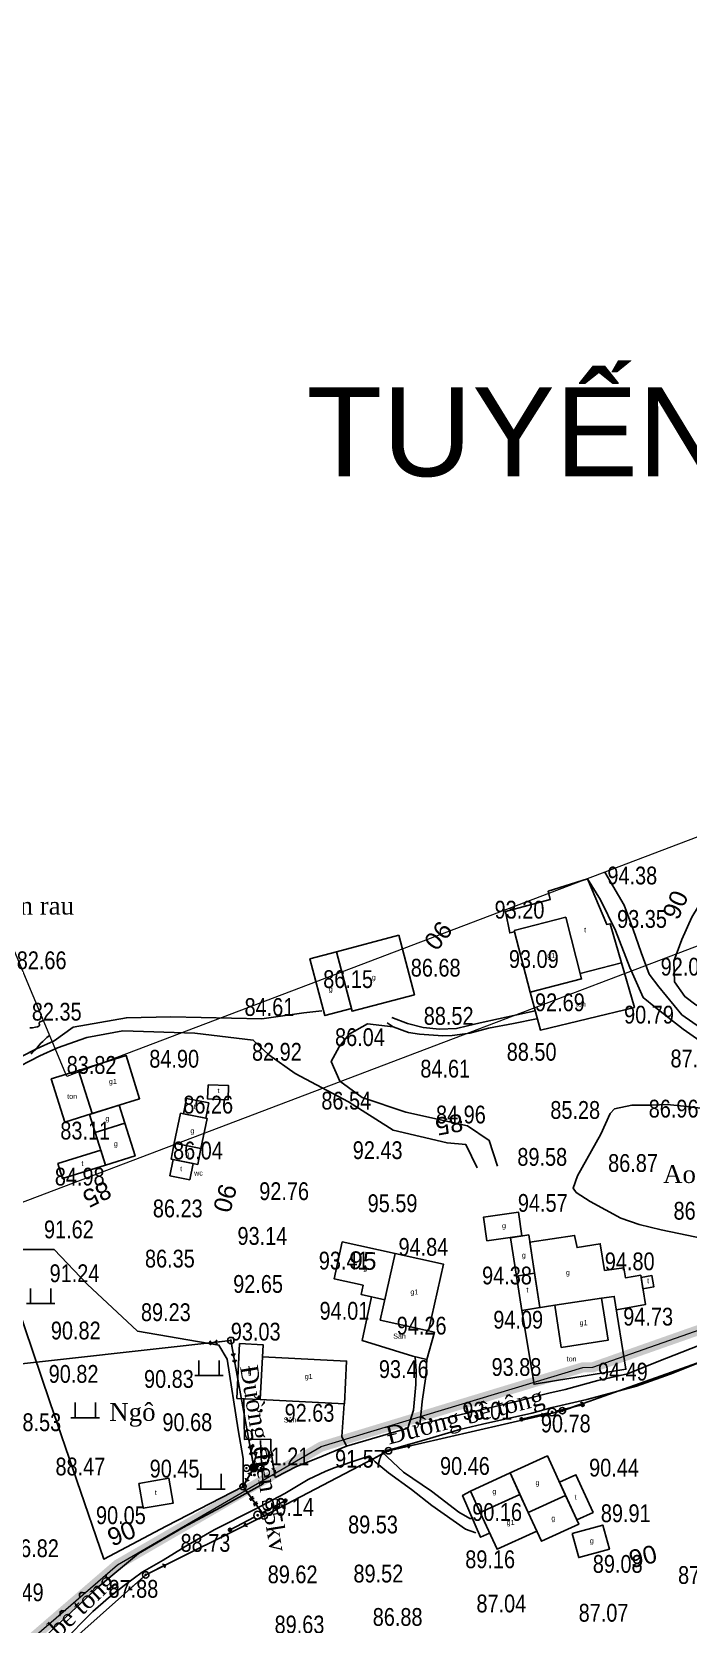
# Model space of a CAD drawing. Header units: metres. Extents: x 429565 to 431255, y 2472510 to 2473324.
# Drawn here: x 430120.7 to 430249.8, y 2472833.3 to 2473146.4 of the extents above; entities that cross this region are included whole.
import ezdxf
from ezdxf.enums import TextEntityAlignment as Align

# ---------------------------------------------------------------- set-up
doc = ezdxf.new("R2010")
doc.units = ezdxf.units.M
doc.set_wipeout_variables(frame=1)
doc.layers.get('0').update_dxf_attribs({"color": 50})
for name, color, linetype in [('BV_Ten_Chugiai', 7, 'Continuous'), ('cdct', 7, 'Continuous'), ('cdht', 7, 'Continuous'), ('Docao', 7, 'Continuous'), ('duong', 9, 'Continuous'), ('duongdien', 233, 'Continuous'), ('Ghichu', 7, 'Continuous'), ('hanh nha', 6, 'Continuous'), ('mau2000', 3, 'Continuous'), ('MHBS_DongMuc', 3, 'Continuous'), ('nha', 6, 'Continuous'), ('RG', 3, 'Continuous'), ('San', 2, 'Continuous'), ('thuyhe', 4, 'Continuous')]:
    doc.layers.add(name, color=color, linetype=linetype)
doc.layers.add('PLine_5', color=2, linetype='Continuous', lineweight=0)
doc.layers.add('PLine_74', color=74, linetype='Continuous', lineweight=0)
doc.styles.add('arial', font='arial.ttf')
doc.styles.add('ghichu', font='times.ttf', dxfattribs={"height": 1.5})
doc.styles.get("Standard").update_dxf_attribs({"font": 'arial.ttf'})
doc.linetypes.add('DUONG_MEP_NUOC1', pattern='A,0.2,[130,ltypeshp.shx,S=0.15,R=0,X=0,Y=-0.15],0.05,[130,ltypeshp.shx,S=0.15,R=0,X=0,Y=-0.15],1', length=1.25)
doc.linetypes.add('HDPE710', pattern='A,1,-0.3,["HDPE 710",Standard,S=0.1,R=0,X=-0.1,Y=-0.05],-0.8', length=2.1)
doc.linetypes.add('R_GIOI_TV', pattern='A,0,[133,ltypeshp.shx,S=0.04,R=0,X=-0.03,Y=0],-0.5', length=0.5)

# ---------------------------------------------------------------- blocks, each defined once
blk = doc.blocks.new('ttin')
for points in [[(-1.9, 0, 1), (-2.1, 0, 1)], [(-0.05, 0, 1), (0.05, 0, 1)], [(1.9, 0, 1), (2.1, 0, 1)]]:
    blk.add_hatch(color=256).paths.add_polyline_path(points)
for points in [[(-2, 0), (-0.25, 0)], [(0.25, 0), (2, 0)]]:
    blk.add_lwpolyline(points)
for centre, radius in [((-2, 0), 0.1), ((0, 0), 0.25), ((0, 0), 0.0452), ((2, 0), 0.1)]:
    blk.add_circle(centre, radius)
blk = doc.blocks.new('bttk')
for points in [[(-0.17, 1.39), (0.01, 1.34), (-0.04, 1.49)], [(-0.42, -0.02, 1), (-0.5, -0.02, 1)], [(0.25, 0, 1), (-0.25, 0, 1)], [(0.41, -0.02, 1), (0.49, -0.02, 1)]]:
    blk.add_hatch(color=256).paths.add_polyline_path(points)
for p, q in [((-0.08, 1.36), (-0.23, 0.86)), ((-0.04, 1.49), (-0.17, 1.39)), ((-0.17, 1.39), (0.01, 1.34)), ((-0.04, 1.49), (0.01, 1.34)), ((-0.23, 0.86), (0.2, 1.01)), ((0.2, 1.01), (0, 0.25))]:
    blk.add_line(p, q)
for centre, radius in [((-0.46, -0.02), 0.2), ((-0.46, -0.02), 0.0376), ((0, 0), 0.25), ((0.45, -0.02), 0.2), ((0.45, -0.02), 0.0376)]:
    blk.add_circle(centre, radius)
blk = doc.blocks.new('hathe_dynamic')
at = {"layer": 'cdht'}
blk.add_hatch(color=256, dxfattribs=at).paths.add_polyline_path([(0.05, 0, 1), (-0.05, 0, 1)])
for p, q in [((0.25, 0), (1.75, 0)), ((1.75, 0), (1.56, 0.16)), ((1.75, 0), (1.56, -0.16))]:
    blk.add_line(p, q, dxfattribs=at)
for radius in [0.25, 0.05]:
    blk.add_circle((0, 0), radius, dxfattribs=at)
blk = doc.blocks.new('caothe_dynamic')
at = {"layer": 'cdct'}
blk.add_hatch(color=256, dxfattribs=at).paths.add_polyline_path([(0.05, 0, 1), (-0.05, 0, 1)])
for p, q in [((0.25, 0), (1.75, 0)), ((1.25, 0), (1.06, 0.16)), ((1.25, 0), (1.06, -0.16)), ((1.75, 0), (1.56, 0.16)), ((1.75, 0), (1.56, -0.16))]:
    blk.add_line(p, q, dxfattribs=at)
for radius in [0.25, 0.05]:
    blk.add_circle((0, 0), radius, dxfattribs=at)
blk = doc.blocks.new('mau')
for p, q in [((-0.7, 0), (0.7, 0)), ((-0.5, 0), (-0.5, 0.75)), ((0.5, 0), (0.5, 0.75))]:
    blk.add_line(p, q)
blk = doc.blocks.new('A$Ce915ad33')
at = {"layer": 'duong', "color": 8}
for points in [[(430229.97, 2472979.83), (430232.55, 2472975.7), (430235.48, 2472969.66), (430238.27, 2472962.43), (430240.93, 2472956.5), (430243.32, 2472954.51), (430248.77, 2472950.26), (430255.35, 2472945.68), (430260.94, 2472941.6), (430262.93, 2472939.41), (430263.99, 2472936.29), (430265.86, 2472929.23), (430268.25, 2472918.02), (430270.45, 2472908.43), (430270.58, 2472905.17), (430270.44, 2472898.49)], [(430272.63, 2472900.35), (430272.54, 2472903.58), (430272.1, 2472908.39), (430270.26, 2472916.59), (430268.33, 2472923.95), (430267, 2472930.1), (430265.93, 2472934.68), (430264.85, 2472940.2), (430263.08, 2472943.08), (430259.75, 2472945.07), (430252.2, 2472950.56), (430248.54, 2472953.07), (430243.96, 2472958.62), (430242.11, 2472961.1), (430240.53, 2472965.35), (430238.93, 2472969.86), (430237.2, 2472974.64), (430233.39, 2472981.13)], [(430125.13, 2472948.01), (430128.87, 2472950.65), (430139.32, 2472952.51), (430148.09, 2472952.67), (430165.95, 2472952.34), (430174.21, 2472953.52), (430177.75, 2472953.85)], [(430219.96, 2472952.31), (430215.39, 2472951.37), (430210.49, 2472950.46), (430206.87, 2472949.48), (430203.37, 2472949.02), (430201.52, 2472948.94), (430196.95, 2472949.31), (430194.77, 2472949.6), (430191.77, 2472950.71), (430190.61, 2472951.49)], [(430191.51, 2472952.56), (430194.56, 2472951.41), (430197.64, 2472950.63), (430200.85, 2472950.26), (430204.19, 2472950.38), (430206.41, 2472950.95), (430208.85, 2472951.49), (430219.71, 2472953.88)], [(430036.85, 2472949.29), (430040.22, 2472945.31), (430047.21, 2472940.81), (430056.01, 2472932.87), (430062.4, 2472929.53), (430066.6, 2472927.19), (430071.04, 2472926.18), (430077.12, 2472926.34), (430084.29, 2472929.53), (430091.14, 2472934.34), (430095.08, 2472937.13), (430099.29, 2472938.66), (430107.35, 2472940.63), (430115.89, 2472943.48), (430121.63, 2472946.43), (430125.13, 2472948.01)], [(430125.77, 2472946.6), (430131.57, 2472948.63), (430138.65, 2472949.98), (430152.81, 2472949.47), (430164.27, 2472948.12), (430167.3, 2472945.25), (430172.53, 2472941.55), (430182.98, 2472935.99), (430191.74, 2472930.44), (430202.36, 2472927.91), (430206.07, 2472927.57), (430208.26, 2472923.03)], [(430212.3, 2472923.36), (430210.62, 2472928.41), (430206.41, 2472931.28), (430194.27, 2472933.97), (430185.68, 2472936.83), (430181.29, 2472940.03), (430179.61, 2472943.91), (430181.12, 2472946.77), (430183.15, 2472949.29), (430186.69, 2472951.32), (430191.77, 2472950.71)], [(430036.74, 2472945.6), (430039.13, 2472943.74), (430046, 2472938.52), (430055.02, 2472930.83), (430061.06, 2472927.34), (430066.46, 2472924.48), (430071.04, 2472923.62), (430077.64, 2472924.18), (430085.06, 2472928.17), (430092.04, 2472933.07), (430095.81, 2472935.74), (430099.74, 2472937.17), (430107.78, 2472939.14), (430116.49, 2472942.04), (430122.31, 2472945.03), (430125.77, 2472946.6)], [(430270.44, 2472898.49), (430269.93, 2472898.06), (430265.21, 2472894.28), (430260.83, 2472891.78), (430254.85, 2472889.25), (430244, 2472885.02), (430237.8, 2472882.53), (430232.03, 2472881.19), (430225.56, 2472879.4), (430222.34, 2472878.68), (430215.67, 2472877), (430205.99, 2472874.73), (430197.84, 2472872.82), (430196.99, 2472872.54)], [(430194.65, 2472871.79), (430195.76, 2472875.33), (430196.22, 2472880.42), (430196.26, 2472883.03), (430196.06, 2472885.88)], [(430198.37, 2472885.31), (430198.2, 2472881.96), (430197.46, 2472877.07), (430197.09, 2472873.09), (430196.99, 2472872.54)], [(430194.65, 2472871.79), (430182.59, 2472868.28), (430179.24, 2472866.92), (430177.58, 2472866.17), (430172.74, 2472864.26), (430168.69, 2472862.16), (430168.56, 2472862.09)], [(430165.7, 2472869.37), (430165.83, 2472866.02), (430166.1, 2472862.52), (430166.19, 2472860.85)], [(430168.56, 2472862.09), (430168.3, 2472863.77), (430167.72, 2472867.57), (430167.69, 2472869.66)], [(430208.02, 2472851.24), (430205.97, 2472851.96), (430199.36, 2472856.59), (430195.36, 2472859.76), (430190.82, 2472863.01), (430188.24, 2472865.22), (430187.16, 2472866.39)], [(430166.19, 2472860.85), (430165.01, 2472860.22), (430157.82, 2472856.23), (430150.47, 2472852.31), (430141.71, 2472847.15), (430133.89, 2472840.71), (430124.95, 2472832.39), (430118.37, 2472825.93), (430111.52, 2472820.09), (430107.52, 2472816.98), (430102.96, 2472814.01), (430099.42, 2472811.98), (430092.2, 2472809.5), (430083.56, 2472805.88)]]:
    blk.add_lwpolyline(points, dxfattribs=at)
at = {"layer": 'duong', "color": 8, "elevation": 84.23}
for points in [[(430189.51, 2472867.14), (430190.64, 2472867.51), (430192.78, 2472868.04), (430198.44, 2472869.63), (430204.87, 2472871.58), (430209.33, 2472872.62), (430219.04, 2472874.74), (430223, 2472875.88), (430229.86, 2472877.43), (430239.6, 2472880.06), (430246.23, 2472882.47), (430253.59, 2472885.37)], [(430189.51, 2472867.14), (430193.78, 2472863.18), (430199.29, 2472859.41), (430204.65, 2472855.32), (430206.82, 2472854.05), (430207.52, 2472854.05)], [(430114.97, 2472818.76), (430120.98, 2472824.63), (430126.66, 2472829.59), (430132.76, 2472835.8), (430135.81, 2472838.48), (430138.9, 2472840.91), (430142.46, 2472843.52), (430146.54, 2472845.88), (430150.98, 2472848.6), (430156.61, 2472851.86), (430164.62, 2472855.92), (430170.44, 2472858.99), (430175.08, 2472861.74), (430178.5, 2472863.36), (430180.35, 2472864.06), (430185.19, 2472865.75), (430187.16, 2472866.39)]]:
    blk.add_lwpolyline(points, dxfattribs=at)
at = {"layer": 'duongdien', "color": 8}
for points in [[(430260.73, 2472887.86), (430225.03, 2472875.26), (430190.84, 2472867.37), (430166.42, 2472854.58), (430143.13, 2472842.98), (430112.57, 2472815.79), (430077.95, 2472795.6), (430073.14, 2472832.43), (430054.73, 2472868.05), (430034.11, 2472899.55), (430027.76, 2472936.82), (430027.78, 2472961.36), (430006.26, 2472994.53), (429984.8, 2473015.92), (429956.1, 2473031.54), (429937.13, 2473069.32), (429928.67, 2473090.76), (429917.46, 2473126.54), (429915.86, 2473141.2), (429921.86, 2473178.19)], [(430166.42, 2472854.58), (430162.26, 2472860.33), (430164.4, 2472864.11), (430159.85, 2472889.05), (430092.82, 2472881.6)]]:
    blk.add_lwpolyline(points, dxfattribs=at)
at = {"layer": 'MHBS_DongMuc', "color": 8, "elevation": 82}
for points in [[(430124.23, 2472949), (430123.72, 2472948.62), (430123.51, 2472948.43), (430123.24, 2472948.18), (430122.92, 2472947.87), (430122.54, 2472947.5), (430122.16, 2472947.11), (430121.82, 2472946.75), (430121.51, 2472946.42), (430121.25, 2472946.11), (430121.02, 2472945.83), (430120.8, 2472945.6), (430120.54, 2472945.44)], [(430120.32, 2472950.54), (430120.88, 2472950.56), (430121.43, 2472950.65), (430121.84, 2472950.76), (430122.11, 2472950.89), (430122.24, 2472951.03), (430122.23, 2472951.18), (430122.17, 2472951.34), (430122.18, 2472951.48), (430122.23, 2472951.6), (430122.34, 2472951.7), (430122.51, 2472951.79), (430123, 2472951.98)]]:
    blk.add_lwpolyline(points, dxfattribs=at)
at = {"layer": 'nha', "color": 8}
for points in [[(430236.63, 2472963.33), (430234.4, 2472971.01), (430233.76, 2472970.86), (430229.97, 2472979.83), (430222.25, 2472977.39), (430222.64, 2472975.8), (430213.84, 2472973.39), (430214.7, 2472969.2), (430215.63, 2472969.44)], [(430218.7, 2472957.56), (430220.71, 2472950.08), (430239.2, 2472954.55), (430236.63, 2472963.33), (430228.53, 2472961.24)], [(430185.85, 2472899.93), (430180.15, 2472901.19), (430181.75, 2472908.46), (430192.13, 2472906.17), (430190.52, 2472898.9)], [(430235.66, 2472895.1), (430241.39, 2472896.14), (430240.42, 2472901.88), (430237.43, 2472901.41), (430237.11, 2472903.35), (430233.33, 2472902.85), (430232.49, 2472908.08), (430227.92, 2472907.32), (430227.42, 2472909.73), (430218.65, 2472908.37), (430220.62, 2472895.54)], [(430185.85, 2472899.93), (430185.45, 2472898.11), (430190.12, 2472897.07), (430190.52, 2472898.9)], [(430232.74, 2472897.39), (430235.24, 2472897.72), (430237.53, 2472883.42), (430219.47, 2472880.47), (430217.05, 2472894.99), (430223.56, 2472895.99)]]:
    blk.add_lwpolyline(points, dxfattribs=at)
for points in [[(430215.57, 2472969.67), (430225.68, 2472972.28), (430228.81, 2472960.17), (430218.7, 2472957.56)], [(430192.85, 2472968.73), (430195.93, 2472957.04), (430183.68, 2472953.81), (430180.6, 2472965.5)], [(430180.6, 2472965.5), (430183.55, 2472954.34), (430178.34, 2472952.96), (430175.39, 2472964.12)], [(430132.59, 2472933.68), (430129.93, 2472942.17), (430139.26, 2472945.1), (430141.92, 2472936.61)], [(430132.59, 2472933.68), (430129.93, 2472942.17), (430124.56, 2472940.49), (430127.22, 2472932)], [(430155.41, 2472939.34), (430155.3, 2472936.56), (430159.3, 2472936.4), (430159.41, 2472939.18)], [(430154.91, 2472932.78), (430150.53, 2472933.66), (430151.14, 2472936.66), (430155.51, 2472935.78)], [(430137.89, 2472935.35), (430132.07, 2472933.52), (430133.18, 2472929.99), (430139, 2472931.82)], [(430149.94, 2472933.78), (430155.19, 2472932.72), (430153.99, 2472926.78), (430148.74, 2472927.84)], [(430139, 2472931.82), (430133.18, 2472929.99), (430135.2, 2472923.53), (430141.02, 2472925.36)], [(430153.99, 2472926.78), (430148.74, 2472927.84), (430148.12, 2472924.74), (430153.36, 2472923.68)], [(430135.2, 2472923.53), (430134.27, 2472926.49), (430125.87, 2472923.85), (430126.79, 2472920.9)], [(430148.53, 2472924.66), (430152.42, 2472923.87), (430151.78, 2472920.67), (430147.88, 2472921.45)], [(430210.16, 2472908.68), (430217.06, 2472909.61), (430216.43, 2472914.27), (430209.53, 2472913.33)], [(430216.01, 2472901.74), (430219.58, 2472902.29), (430218.42, 2472909.82), (430214.85, 2472909.27)], [(430189.23, 2472893.06), (430198.74, 2472890.95), (430201.64, 2472904.07), (430192.13, 2472906.17)], [(430217.05, 2472894.99), (430220.62, 2472895.54), (430219.58, 2472902.29), (430216.01, 2472901.74)], [(430240.86, 2472899.24), (430240.49, 2472901.45), (430242.62, 2472901.81), (430242.99, 2472899.6)], [(430232.74, 2472897.39), (430223.56, 2472895.99), (430224.82, 2472887.7), (430234, 2472889.1)], [(430165.64, 2472877.43), (430166.19, 2472888.22), (430161.59, 2472888.45), (430161.04, 2472877.66)], [(430165.64, 2472877.43), (430182.21, 2472876.62), (430182.62, 2472885.01), (430166.05, 2472885.82)], [(430214.76, 2472863.01), (430218.32, 2472855.23), (430225.65, 2472858.59), (430222.09, 2472866.37)], [(430141.79, 2472860.97), (430142.63, 2472856.08), (430148.53, 2472857.09), (430147.69, 2472861.98)], [(430216.69, 2472858.78), (430208.89, 2472855.21), (430206.95, 2472859.44), (430214.76, 2472863.01)], [(430224.46, 2472861.2), (430227.85, 2472853.8), (430231.07, 2472855.27), (430227.68, 2472862.67)], [(430208.89, 2472855.21), (430216.69, 2472858.78), (430219.99, 2472851.58), (430212.19, 2472848.01)], [(430225.65, 2472858.59), (430218.32, 2472855.23), (430220.91, 2472849.57), (430228.25, 2472852.92)], [(430226.97, 2472851.11), (430232.97, 2472852.75), (430234.27, 2472848.02), (430228.26, 2472846.37)]]:
    blk.add_lwpolyline(points, close=True, dxfattribs=at)
at = {"layer": 'PLine_5', "color": 8, "flags": 128}
blk.add_lwpolyline([(429754.27, 2473022.57), (429941.54, 2473067.17), (429958.23, 2473037.84), (429978.95, 2473022.51), (429999.72, 2473007.75), (430024.9, 2472977.52), (430034.18, 2472949.16), (430036.48, 2472913.39), (430043.03, 2472893.46), (430064.68, 2472863.45), (430078.43, 2472825.38), (430082.49, 2472806.16), (430106.62, 2472818.28), (430137.55, 2472844.98), (430177.62, 2472868.19), (430229.07, 2472883.78), (430231, 2472883.79), (430268.55, 2472897.01)], dxfattribs=at)
at = {"layer": 'PLine_74', "color": 8, "flags": 128}
for points in [[(430755.16, 2472869.51), (430572.78, 2472900.71), (430404.39, 2472985.78), (430266.67, 2472993.77), (430127.6, 2472940.94), (430111.2, 2472980.26), (430078.3, 2473053.71), (429969.3, 2473162.16), (429793.99, 2473147.91), (429784.41, 2473322.08), (429565.63, 2473315.24), (429616.9, 2472965.41), (429670.7, 2472871.67), (429837.73, 2472692.12), (429864, 2472597.41), (430001.8, 2472600.69), (430068.37, 2472706.22), (430291.61, 2472819.2), (430384.04, 2472791.81), (430513.54, 2472748.35), (430684.57, 2472710.27)], [(430745.85, 2472850.81), (430566.44, 2472881.51), (430399.08, 2472966.06), (430269.78, 2472973.55), (430116.59, 2472915.37), (430092.84, 2472972.32), (430061.56, 2473042.15), (429961.73, 2473141.48), (429775.15, 2473126.31), (429765.51, 2473301.48), (429588.67, 2473295.95), (429636.14, 2472972.07), (429636.14, 2472972.07), (429686.91, 2472883.62), (429855.7, 2472702.17), (429879.11, 2472617.77), (429990.6, 2472620.43), (430054.41, 2472721.57), (430289.67, 2472840.63), (430390.06, 2472810.88), (430518.91, 2472767.64), (430692.33, 2472729.03)], [(430745.85, 2472850.81), (430566.44, 2472881.51), (430399.08, 2472966.06), (430269.78, 2472973.55), (430116.59, 2472915.37), (430092.84, 2472972.32), (430061.56, 2473042.15), (429961.73, 2473141.48), (429775.15, 2473126.31), (429765.51, 2473301.48), (429588.67, 2473295.95), (429636.14, 2472972.07), (429636.14, 2472972.07), (429686.91, 2472883.62), (429855.7, 2472702.17), (429879.11, 2472617.77), (429990.6, 2472620.43), (430054.41, 2472721.57), (430289.67, 2472840.63), (430390.06, 2472810.88), (430518.91, 2472767.64), (430692.33, 2472729.03)]]:
    blk.add_lwpolyline(points, dxfattribs=at)
at = {"layer": 'RG', "color": 8, "linetype": 'R_GIOI_TV', "ltscale": 3}
blk.add_lwpolyline([(430114.9, 2472906.93), (430125.15, 2472906.93), (430131.64, 2472900.11), (430141.53, 2472890.92), (430157.51, 2472888.16), (430159.15, 2472885.4), (430161.31, 2472871.47), (430162.27, 2472865.84), (430162.26, 2472860.33), (430147.15, 2472852.58), (430134.88, 2472846.07), (430124.27, 2472877.03), (430116.04, 2472901.44)], close=True, dxfattribs=at)
at = {"layer": 'San', "color": 8}
for points in [[(430187.53, 2472897.65), (430185.7, 2472889.05), (430195.66, 2472885.98), (430198.37, 2472885.31), (430199.87, 2472890.67), (430198.74, 2472890.95)], [(430162.38, 2472877.6), (430162.52, 2472869.62), (430167.69, 2472869.66)], [(430182.11, 2472876.63), (430181.67, 2472870.16), (430182.59, 2472868.28)], [(430206.95, 2472859.44), (430205.42, 2472858.6), (430208.93, 2472850.36), (430210.73, 2472851.19)]]:
    blk.add_lwpolyline(points, dxfattribs=at)
at = {"layer": 'thuyhe', "color": 8, "linetype": 'DUONG_MEP_NUOC1', "ltscale": 3}
for points in [[(430273.67, 2472985.19), (430276.91, 2472983.36), (430278.23, 2472979.63), (430279.65, 2472974.4), (430279.81, 2472970.75), (430274.17, 2472965.98), (430273, 2472962.58), (430272.67, 2472958.52), (430271.59, 2472955.53), (430269.51, 2472952.87), (430264.45, 2472951.05), (430260.38, 2472950.8), (430254.9, 2472953.2), (430251.24, 2472955.03), (430249.08, 2472956.69), (430247.09, 2472959.59), (430246.92, 2472963.66), (430248.5, 2472967.89), (430250.49, 2472972.29), (430256.14, 2472981.61), (430258.39, 2472985.26), (430260.96, 2472987.08), (430263.87, 2472987.58), (430266.94, 2472987.17)], [(430254.02, 2472934.47), (430255.55, 2472932.82), (430257, 2472927.36), (430258.28, 2472922.59), (430259.82, 2472920.02), (430260.56, 2472916.55), (430261.22, 2472911.96), (430260.93, 2472910.01), (430258.24, 2472909.39), (430252.99, 2472909.02), (430244.42, 2472910.84), (430240.11, 2472911.87), (430236.51, 2472913.12), (430230.49, 2472916.39), (430227.76, 2472918.17), (430227.14, 2472919.03), (430227.97, 2472921.47), (430232.61, 2472929.64), (430234.43, 2472933.69), (430235.26, 2472934.6), (430238.69, 2472935.31), (430242.63, 2472935.31), (430245.65, 2472935.47), (430250.2, 2472934.98)]]:
    blk.add_lwpolyline(points, close=True, dxfattribs=at)
at = {"color": 8}
for p, xscale, yscale, zscale, rotation in [((430223.01, 2472874.99, 94.42), 3.077165354322246, 3.077165354322246, 3.077165354322246, 13.29056012515351), ((430165.14, 2472854.7, 90.15), 3.077165354399093, 3.077165354399093, 3.077165354399093, 27.88011387933897)]:
    blk.add_blockref('ttin', p, dxfattribs=dict(at, xscale=xscale, yscale=yscale, zscale=zscale, rotation=rotation))
at = {"color": 8, "xscale": 3.077165354276076, "yscale": 3.077165354276076, "zscale": 3.077165354276076}
blk.add_blockref('bttk', (430164.36, 2472864.01), dxfattribs=at)
at = {"layer": 'cdct', "color": 8, "xscale": 2.5, "yscale": 2.5, "zscale": 2.5}
for name, p, rotation in [('caothe_dynamic', (430159.85, 2472889.05), 186.3432615328328), ('caothe_dynamic', (430159.85, 2472889.05), 280.3363820172582), ('hathe_dynamic', (430225.03, 2472875.26), 19.44339272909784), ('hathe_dynamic', (430225.03, 2472875.26), 193.0057538682478), ('caothe_dynamic', (430164.4, 2472864.11), 100.3363820172582), ('hathe_dynamic', (430190.84, 2472867.37), 207.6435200066325), ('hathe_dynamic', (430190.84, 2472867.37), 13.00575386824778), ('caothe_dynamic', (430162.26, 2472860.33), 60.44928464726672), ('caothe_dynamic', (430164.4, 2472864.11), 240.4492846472667), ('caothe_dynamic', (430162.26, 2472860.33), 305.9135514640711), ('hathe_dynamic', (430166.42, 2472854.58), 125.9135514640711), ('caothe_dynamic', (430166.42, 2472854.58), 125.9135514640711), ('hathe_dynamic', (430166.42, 2472854.58), 206.4695402725815), ('hathe_dynamic', (430166.42, 2472854.58), 27.64352000663253), ('hathe_dynamic', (430143.13, 2472842.98), 26.46954027258159), ('hathe_dynamic', (430143.13, 2472842.98), 221.6522677346676)]:
    blk.add_blockref(name, p, dxfattribs=dict(at, rotation=rotation))
at = {"layer": 'mau2000', "color": 8, "xscale": 4, "yscale": 4, "zscale": 4}
for p in [(430122.46, 2472896.31), (430155.55, 2472882.15), (430131.23, 2472873.88), (430155.95, 2472859.83)]:
    blk.add_blockref('mau', p, dxfattribs=at)
at = {"layer": 'Docao', "color": 8, "width": 0.8}
for s, p in [('94.38', (430233.88, 2472978.74)), ('93.20', (430211.71, 2472972.02)), ('93.35', (430235.79, 2472970.2)), ('82.66', (430117.77, 2472962.07)), ('86.68', (430195.23, 2472960.61)), ('93.09', (430214.52, 2472962.32)), ('92.00', (430244.35, 2472960.82)), ('86.15', (430178.02, 2472958.37)), ('82.35', (430120.74, 2472951.96)), ('84.61', (430162.55, 2472952.88)), ('92.69', (430219.65, 2472953.81)), ('90.79', (430237.16, 2472951.38)), ('88.52', (430197.78, 2472951.13)), ('86.04', (430180.34, 2472946.96)), ('84.90', (430143.83, 2472942.71)), ('82.92', (430164.02, 2472944.08)), ('88.50', (430214.09, 2472944.07)), ('87.99', (430246.28, 2472942.76)), ('83.82', (430127.59, 2472941.49)), ('84.61', (430197.11, 2472940.76)), ('86.26', (430150.52, 2472933.69)), ('86.54', (430177.65, 2472934.47)), ('85.28', (430222.66, 2472932.64)), ('86.96', (430242, 2472932.9)), ('84.96', (430200.19, 2472931.74)), ('83.11', (430126.34, 2472928.58)), ('86.04', (430148.5, 2472924.67)), ('92.43', (430183.82, 2472924.73)), ('89.58', (430216.18, 2472923.41)), ('86.87', (430234.02, 2472922.21)), ('84.98', (430125.26, 2472919.53)), ('92.76', (430165.44, 2472916.67)), ('95.59', (430186.75, 2472914.3)), ('94.57', (430216.28, 2472914.36)), ('86.23', (430144.53, 2472913.28)), ('86.97', (430246.88, 2472912.82)), ('91.62', (430123.13, 2472909.15)), ('93.14', (430161.16, 2472907.87)), ('94.84', (430192.82, 2472905.71)), ('86.35', (430142.98, 2472903.41)), ('93.41', (430177.15, 2472903.02)), ('94.80', (430233.37, 2472902.87)), ('91.24', (430124.23, 2472900.53)), ('92.65', (430160.32, 2472898.43)), ('94.38', (430209.25, 2472900.09)), ('89.23', (430142.19, 2472892.87)), ('94.01', (430177.3, 2472893.15)), ('94.73', (430237, 2472892)), ('90.82', (430124.48, 2472889.27)), ('93.03', (430159.85, 2472889.05)), ('94.26', (430192.47, 2472890.23)), ('94.09', (430211.45, 2472891.4)), ('90.82', (430124.05, 2472880.74)), ('90.83', (430142.79, 2472879.75)), ('93.46', (430188.96, 2472881.69)), ('93.88', (430211.11, 2472882.1)), ('94.49', (430232.03, 2472881.19)), ('92.63', (430170.43, 2472873.09)), ('93.01', (430205.38, 2472873.49)), ('88.53', (430116.72, 2472871.24)), ('90.68', (430146.41, 2472871.24)), ('90.78', (430220.8, 2472870.99)), ('91.21', (430165.5, 2472864.51)), ('91.57', (430180.35, 2472864.06)), ('88.47', (430125.39, 2472862.53)), ('90.45', (430143.9, 2472862.12)), ('90.46', (430200.98, 2472862.64)), ('90.44', (430230.29, 2472862.31)), ('90.14', (430166.42, 2472854.58)), ('90.05', (430133.35, 2472852.95)), ('89.53', (430182.91, 2472851.13)), ('90.16', (430207.31, 2472853.59)), ('89.91', (430232.59, 2472853.34)), ('86.82', (430116.26, 2472846.46)), ('88.73', (430149.97, 2472847.51)), ('89.16', (430205.94, 2472844.29)), ('89.08', (430231.01, 2472843.38)), ('87.88', (430135.81, 2472838.48)), ('89.62', (430167.11, 2472841.33)), ('89.52', (430183.96, 2472841.48)), ('87.98', (430247.77, 2472841.2)), ('86.49', (430113.27, 2472837.8)), ('87.04', (430208.14, 2472835.6)), ('86.88', (430187.75, 2472832.95)), ('87.07', (430228.23, 2472833.77)), ('89.63', (430168.46, 2472831.47))]:
    blk.add_text(s, height=3.5, dxfattribs=at).set_placement(p)
at = {"layer": 'Ghichu', "color": 8, "style": 'ghichu'}
for s, p in [('Vườn rau', (430108.85, 2472972.81)), ('Ao', (430244.82, 2472920.03)), ('Ngô', (430135.96, 2472873.26))]:
    blk.add_text(s, height=3.5, dxfattribs=at).set_placement(p)
for s, rotation, p in [('Đường điện 35kv', 279.2153, (430161.65, 2472883.91)), ('Đường bê tông', 14.4721, (430190.89, 2472868.57)), ('Đường bê tông', 43.3912, (430114.38, 2472819.51))]:
    blk.add_text(s, height=3.5, rotation=rotation, dxfattribs=at).set_placement(p)
at = {"layer": 'MHBS_DongMuc', "color": 8}
for s, rotation, p in [('90', 66.6139, (430247.23, 2472974.72, 90)), ('90', 231.7709, (430200.61, 2472968.67, 90)), ('85', 190.0533, (430202.79, 2472931.52, 85)), ('85', 206.3758, (430133.57, 2472917.79, 85)), ('90', 254.8197, (430158.72, 2472917.04, 90)), ('95', 357.2046, (430185.81, 2472904.77, 95)), ('90', 22.1129, (430138.36, 2472851.15, 90)), ('90', 14.0055, (430240.86, 2472846.61, 90))]:
    blk.add_text(s, height=3.5, rotation=rotation, dxfattribs=at).set_placement(p, align=Align.MIDDLE)
at = {"layer": 'nha', "color": 8}
for s, p in [('t', (430229.31, 2472969.32)), ('g1', (430222.04, 2472964.25)), ('g', (430179.1, 2472957.66)), ('g', (430187.57, 2472959.99)), ('ton', (430227.71, 2472954.69)), ('g1', (430135.9, 2472939.5)), ('ton', (430127.69, 2472936.58)), ('t', (430157.26, 2472937.72)), ('g', (430135.21, 2472932.22)), ('t', (430152.58, 2472934.54)), ('g', (430151.91, 2472929.79)), ('g', (430136.86, 2472927.25)), ('t', (430130.47, 2472923.39)), ('g', (430150.9, 2472925.25)), ('t', (430149.91, 2472922.36)), ('wc', (430152.64, 2472921.49)), ('g', (430213.17, 2472911.15)), ('g', (430217.07, 2472905.34)), ('g', (430185.88, 2472902.81)), ('g', (430225.73, 2472901.93)), ('g1', (430195.16, 2472898.12)), ('t', (430217.95, 2472898.53)), ('t', (430241.68, 2472900.32)), ('g1', (430228.42, 2472892.07)), ('Sân', (430191.78, 2472889.42)), ('ton', (430225.88, 2472884.94)), ('g', (430163.17, 2472882.45)), ('g1', (430174.38, 2472881.49)), ('Sân', (430170.25, 2472872.94)), ('g', (430219.75, 2472860.62)), ('t', (430144.92, 2472858.68)), ('g', (430211.28, 2472858.88)), ('t', (430227.43, 2472857.8)), ('g1', (430214.08, 2472852.79)), ('g', (430222.86, 2472853.63)), ('g', (430230.42, 2472849.18))]:
    blk.add_text(s, height=1, dxfattribs=at).set_placement(p)

msp = doc.modelspace()

# ---------------------------------------------------------------- linework, layer by layer
at = {"layer": 'PLine_5', "color": 6, "linetype": 'HDPE710', "ltscale": 40, "const_width": 2, "flags": 128}
msp.add_lwpolyline([(429773.39, 2473027.13), (429941.54, 2473067.17), (429958.23, 2473037.84), (429978.95, 2473022.51), (429999.72, 2473007.75), (430024.9, 2472977.52), (430034.18, 2472949.16), (430036.48, 2472913.39), (430043.03, 2472893.46), (430064.68, 2472863.45), (430078.43, 2472825.38), (430082.49, 2472806.16), (430106.62, 2472818.28), (430137.55, 2472844.98), (430177.62, 2472868.19), (430229.07, 2472883.78), (430231, 2472883.79), (430268.55, 2472897.01), (430300.33, 2472925.93), (430327.16, 2472922.19), (430357.87, 2472908.14), (430394.62, 2472891.95), (430435.74, 2472879.65), (430474.83, 2472860.61), (430520.27, 2472825.23), (430547.36, 2472818.45), (430587.53, 2472809.45), (430620.86, 2472797.57), (430653.24, 2472787.35), (430674.4, 2472793.43), (430675.41, 2472793.4), (430703.95, 2472799.03), (430716.44, 2472791.87), (430738.08, 2472773.08), (430755.32, 2472751.2), (430792.79, 2472720.1), (430825.08, 2472702.66), (430852.19, 2472681.27), (430901.16, 2472659.39), (430903.64, 2472658.24), (430938.66, 2472643.27), (430969.91, 2472642.23), (430989.86, 2472635.2), (431004.82, 2472617.02), (431015.77, 2472590.7), (431026.85, 2472572.25), (431054.55, 2472575.08), (431101.86, 2472575.52), (431153.01, 2472570.22)], dxfattribs=at)

# ---------------------------------------------------------------- block references
at = {"layer": 'hanh nha'}
msp.add_blockref('A$Ce915ad33', (0, 0), dxfattribs=at)

# ---------------------------------------------------------------- next in the draw order: wipeouts: each hides what was drawn before it
msp.add_wipeout([(430175.8, 2473057.84), (430632.69, 2473057.84), (430632.69, 2473081.8), (430175.8, 2473081.8)]).dxf.layer = 'BV_Ten_Chugiai'

# ---------------------------------------------------------------- next in the draw order: texts
at = {"layer": 'BV_Ten_Chugiai', "linetype": 'Continuous', "style": 'arial'}
msp.add_text('TUYẾN ỐNG HDPE 2-DN710 DÀI 1800M', height=17.496, dxfattribs=at).set_placement((430174.71, 2473059.01))

# ---------------------------------------------------------------- next in the draw order: wipeouts: each hides what was drawn before it
at = {"color": 7}
msp.add_wipeout([(430029.52, 2472964.37), (430175.8, 2473060.84), (430175.8, 2473057.84)], dxfattribs=at).dxf.layer = 'BV_Ten_Chugiai'

doc.saveas('drawing.dxf')
